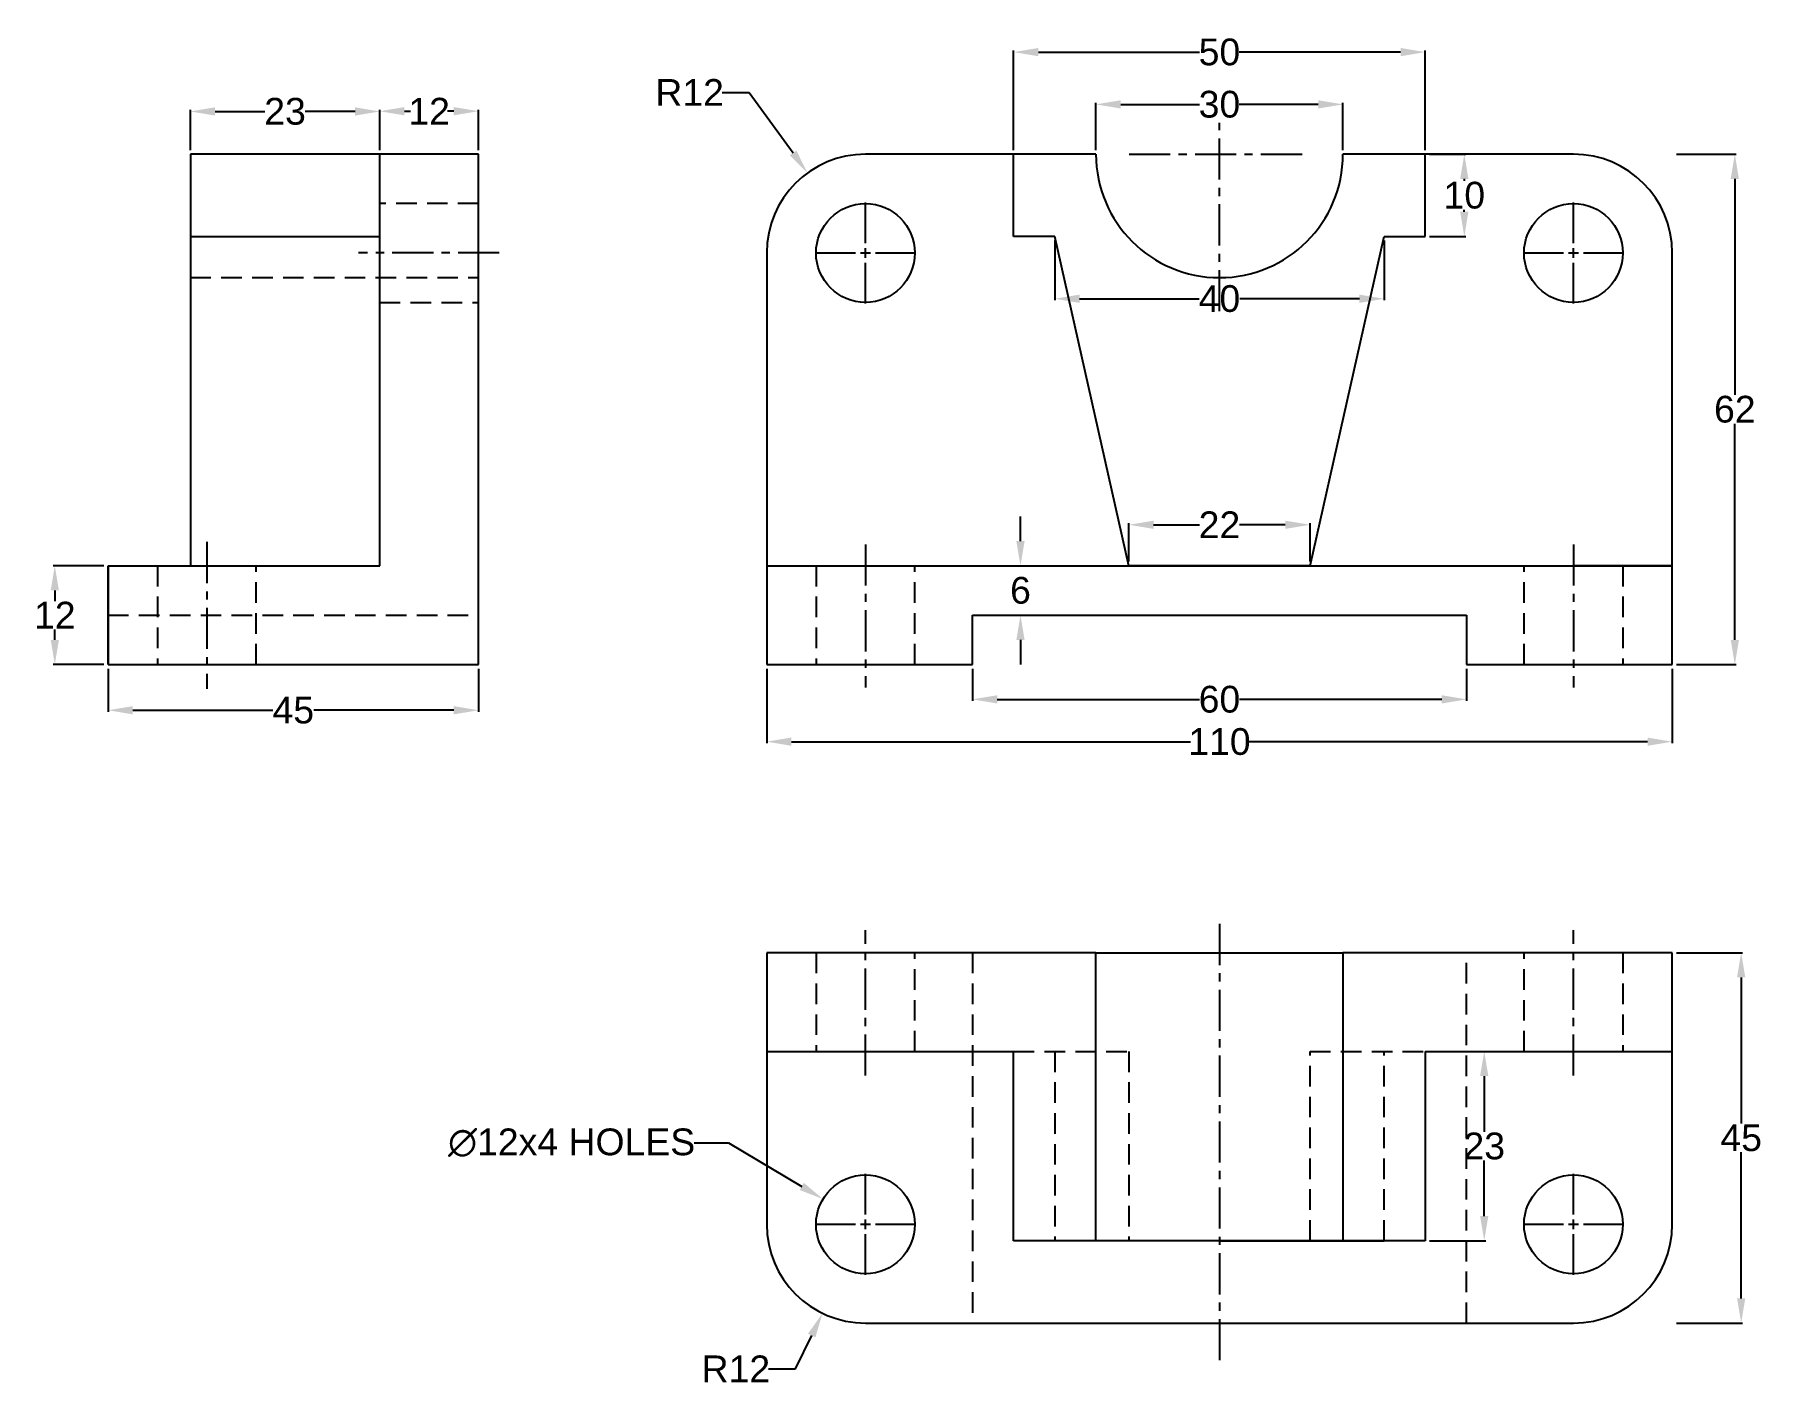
# Model space of a CAD drawing. Header units: inches. Extents: x 9 to 218, y 9 to 173.
import ezdxf

# ---------------------------------------------------------------- set-up
doc = ezdxf.new("R2010")
doc.units = ezdxf.units.IN
doc.header["$MEASUREMENT"] = 0
doc.linetypes.add('CENTER', pattern=[2, 1.25, -0.25, 0.25, -0.25])
doc.linetypes.add('HIDDEN', pattern=[0.375, 0.25, -0.125])
for name, color, linetype in [('centre', 161, 'CENTER'), ('dim', 132, 'Continuous'), ('hidden', 241, 'HIDDEN')]:
    doc.layers.add(name, color=color, linetype=linetype)
doc.styles.get("Standard").update_dxf_attribs({"font": 'arial.ttf'})
doc.dimstyles.get("Standard").update_dxf_attribs({"dimtxt": 3.25, "dimasz": 3, "dimexe": 0.18, "dimexo": 0.5, "dimgap": 0.09, "dimtad": 0, "dimtih": 1, "dimtoh": 1, "dimdec": 0, "dimzin": 0, "dimdsep": 46, "dimtxsty": 'Standard', "dimcen": 0.09, "dimclrt": 31, "dimadec": 0, "dimazin": 0, "dimtfac": 1, "dimtdec": 0, "dimtofl": 0, "dimtmove": 0, "dimatfit": 3, "dimfxl": 1, "dimtolj": 1, "dimtzin": 0, "dimarcsym": 0})

# ---------------------------------------------------------------- blocks, each defined once
blk = doc.blocks.new('*U3')
at = {"layer": 'centre', "color": 0, "ltscale": 4, "transparency": 16777216}
for p, q in [((0, 1.2), (0, 6.12)), ((-6.12, 0), (-1.2, 0)), ((1.2, 0), (6.12, 0)), ((0, -6.12), (0, -1.2))]:
    blk.add_line(p, q, dxfattribs=at)
at = {"layer": 'centre', "color": 0, "linetype": 'Continuous', "ltscale": 4, "transparency": 16777216}
for p, q in [((-0.6, 0), (0.6, 0)), ((0, -0.6), (0, 0.6))]:
    blk.add_line(p, q, dxfattribs=at)
blk = doc.blocks.new('*U4')
at = {"layer": 'centre', "color": 0, "ltscale": 4, "transparency": 16777216}
for p, q in [((0, 1.2), (0, 6.12)), ((-6.12, 0), (-1.2, 0)), ((1.2, 0), (6.12, 0)), ((0, -6.12), (0, -1.2))]:
    blk.add_line(p, q, dxfattribs=at)
at = {"layer": 'centre', "color": 0, "linetype": 'Continuous', "ltscale": 4, "transparency": 16777216}
for p, q in [((-0.6, 0), (0.6, 0)), ((0, -0.6), (0, 0.6))]:
    blk.add_line(p, q, dxfattribs=at)
blk = doc.blocks.new('*U5')
at = {"layer": 'centre', "color": 0, "ltscale": 4, "transparency": 16777216}
for p, q in [((0, 1.2), (0, 6.12)), ((-6.12, 0), (-1.2, 0)), ((1.2, 0), (6.12, 0)), ((0, -6.12), (0, -1.2))]:
    blk.add_line(p, q, dxfattribs=at)
at = {"layer": 'centre', "color": 0, "linetype": 'Continuous', "ltscale": 4, "transparency": 16777216}
for p, q in [((-0.6, 0), (0.6, 0)), ((0, -0.6), (0, 0.6))]:
    blk.add_line(p, q, dxfattribs=at)
blk = doc.blocks.new('*U6')
at = {"layer": 'centre', "color": 0, "ltscale": 4, "transparency": 16777216}
for p, q in [((0, 1.2), (0, 6.12)), ((-6.12, 0), (-1.2, 0)), ((1.2, 0), (6.12, 0)), ((0, -6.12), (0, -1.2))]:
    blk.add_line(p, q, dxfattribs=at)
at = {"layer": 'centre', "color": 0, "linetype": 'Continuous', "ltscale": 4, "transparency": 16777216}
for p, q in [((-0.6, 0), (0.6, 0)), ((0, -0.6), (0, 0.6))]:
    blk.add_line(p, q, dxfattribs=at)
blk = doc.blocks.new('*D7')
at = {"layer": 'Defpoints', "color": 0, "transparency": 16777216}
for p in [(122.64, 96.92), (182.64, 96.92), (182.64, 92.69)]:
    blk.add_point(p, dxfattribs=at)
at = {"layer": 'dim', "color": 0, "lineweight": -2, "transparency": 16777216}
for p, q in [((122.64, 96.42), (122.64, 92.51)), ((182.64, 96.42), (182.64, 92.51)), ((125.64, 92.69), (150.22, 92.69)), ((179.64, 92.69), (155.06, 92.69))]:
    blk.add_line(p, q, dxfattribs=at)
at = {"layer": 'dim', "color": 0, "transparency": 16777216}
for points in [[(125.64, 93.19), (125.64, 92.19), (122.64, 92.69)], [(179.64, 93.19), (179.64, 92.19), (182.64, 92.69)]]:
    blk.add_solid(points, dxfattribs=at)
at = {"layer": 'dim', "color": 31, "transparency": 16777216, "insert": (152.64, 92.69), "char_height": 3.25, "attachment_point": 5}
blk.add_mtext('\\A1;60', dxfattribs=at)
blk = doc.blocks.new('*D8')
at = {"layer": 'Defpoints', "color": 0, "transparency": 16777216}
for p in [(97.64, 96.92), (207.64, 96.92), (207.64, 87.55)]:
    blk.add_point(p, dxfattribs=at)
at = {"layer": 'dim', "color": 0, "lineweight": -2, "transparency": 16777216}
for p, q in [((97.64, 96.42), (97.64, 87.37)), ((207.64, 96.42), (207.64, 87.37)), ((100.64, 87.55), (149.12, 87.55)), ((204.64, 87.55), (156.16, 87.55))]:
    blk.add_line(p, q, dxfattribs=at)
at = {"layer": 'dim', "color": 0, "transparency": 16777216}
for points in [[(100.64, 88.05), (100.64, 87.05), (97.64, 87.55)], [(204.64, 88.05), (204.64, 87.05), (207.64, 87.55)]]:
    blk.add_solid(points, dxfattribs=at)
at = {"layer": 'dim', "color": 31, "transparency": 16777216, "insert": (152.64, 87.55), "char_height": 3.25, "attachment_point": 5}
blk.add_mtext('\\A1;110', dxfattribs=at)
blk = doc.blocks.new('*D9')
at = {"layer": 'Defpoints', "color": 0, "transparency": 16777216}
for p in [(207.64, 158.92), (215.24, 158.92), (207.64, 96.92)]:
    blk.add_point(p, dxfattribs=at)
at = {"layer": 'dim', "color": 0, "lineweight": -2, "transparency": 16777216}
for p, q in [((208.14, 158.92), (215.42, 158.92)), ((215.24, 155.92), (215.24, 129.67)), ((215.24, 99.92), (215.24, 126.17)), ((208.14, 96.92), (215.42, 96.92))]:
    blk.add_line(p, q, dxfattribs=at)
at = {"layer": 'dim', "color": 0, "transparency": 16777216}
for points in [[(214.74, 155.92), (215.74, 155.92), (215.24, 158.92)], [(214.74, 99.92), (215.74, 99.92), (215.24, 96.92)]]:
    blk.add_solid(points, dxfattribs=at)
at = {"layer": 'dim', "color": 31, "transparency": 16777216, "insert": (215.24, 127.92), "char_height": 3.25, "attachment_point": 5}
blk.add_mtext('\\A1;62', dxfattribs=at)
blk = doc.blocks.new('*D10')
at = {"layer": 'Defpoints', "color": 0, "transparency": 16777216}
for p in [(163.64, 113.9), (141.64, 108.92), (163.64, 108.92)]:
    blk.add_point(p, dxfattribs=at)
at = {"layer": 'dim', "color": 0, "lineweight": -2, "transparency": 16777216}
for p, q in [((141.64, 109.42), (141.64, 114.08)), ((144.64, 113.9), (150.21, 113.9)), ((160.64, 113.9), (155.07, 113.9)), ((163.64, 109.42), (163.64, 114.08))]:
    blk.add_line(p, q, dxfattribs=at)
at = {"layer": 'dim', "color": 0, "transparency": 16777216}
for points in [[(144.64, 114.4), (144.64, 113.4), (141.64, 113.9)], [(160.64, 114.4), (160.64, 113.4), (163.64, 113.9)]]:
    blk.add_solid(points, dxfattribs=at)
at = {"layer": 'dim', "color": 31, "transparency": 16777216, "insert": (152.64, 113.9), "char_height": 3.25, "attachment_point": 5}
blk.add_mtext('\\A1;22', dxfattribs=at)
blk = doc.blocks.new('*D11')
at = {"layer": 'Defpoints', "color": 0, "transparency": 16777216}
for p in [(132.64, 148.92), (172.64, 148.92), (172.64, 141.36)]:
    blk.add_point(p, dxfattribs=at)
at = {"layer": 'dim', "color": 0, "lineweight": -2, "transparency": 16777216}
for p, q in [((132.64, 148.42), (132.64, 141.18)), ((172.64, 148.42), (172.64, 141.18)), ((135.64, 141.36), (150.16, 141.36)), ((169.64, 141.36), (155.12, 141.36))]:
    blk.add_line(p, q, dxfattribs=at)
at = {"layer": 'dim', "color": 0, "transparency": 16777216}
for points in [[(135.64, 141.86), (135.64, 140.86), (132.64, 141.36)], [(169.64, 141.86), (169.64, 140.86), (172.64, 141.36)]]:
    blk.add_solid(points, dxfattribs=at)
at = {"layer": 'dim', "color": 31, "transparency": 16777216, "insert": (152.64, 141.36), "char_height": 3.25, "attachment_point": 5}
blk.add_mtext('\\A1;40', dxfattribs=at)
blk = doc.blocks.new('*D12')
at = {"layer": 'Defpoints', "color": 0, "transparency": 16777216}
for p in [(177.64, 158.92), (177.64, 148.92), (182.38, 148.92)]:
    blk.add_point(p, dxfattribs=at)
at = {"layer": 'dim', "color": 0, "lineweight": -2, "transparency": 16777216}
for p, q in [((178.14, 158.92), (182.56, 158.92)), ((182.38, 155.92), (182.38, 155.67)), ((182.38, 151.92), (182.38, 152.17)), ((178.14, 148.92), (182.56, 148.92))]:
    blk.add_line(p, q, dxfattribs=at)
at = {"layer": 'dim', "color": 0, "transparency": 16777216}
for points in [[(181.88, 155.92), (182.88, 155.92), (182.38, 158.92)], [(181.88, 151.92), (182.88, 151.92), (182.38, 148.92)]]:
    blk.add_solid(points, dxfattribs=at)
at = {"layer": 'dim', "color": 31, "transparency": 16777216, "insert": (182.38, 153.92), "char_height": 3.25, "attachment_point": 5}
blk.add_mtext('\\A1;10', dxfattribs=at)
blk = doc.blocks.new('*D13')
at = {"layer": 'Defpoints', "color": 0, "transparency": 16777216}
for p in [(207.64, 61.92), (207.64, 16.92), (216.01, 16.92)]:
    blk.add_point(p, dxfattribs=at)
at = {"layer": 'dim', "color": 0, "lineweight": -2, "transparency": 16777216}
for p, q in [((208.14, 61.92), (216.19, 61.92)), ((216.01, 58.92), (216.01, 41.16)), ((216.01, 19.92), (216.01, 37.67)), ((208.14, 16.92), (216.19, 16.92))]:
    blk.add_line(p, q, dxfattribs=at)
at = {"layer": 'dim', "color": 0, "transparency": 16777216}
for points in [[(215.51, 58.92), (216.51, 58.92), (216.01, 61.92)], [(215.51, 19.92), (216.51, 19.92), (216.01, 16.92)]]:
    blk.add_solid(points, dxfattribs=at)
at = {"layer": 'dim', "color": 31, "transparency": 16777216, "insert": (216.01, 39.42), "char_height": 3.25, "attachment_point": 5}
blk.add_mtext('\\A1;45', dxfattribs=at)
blk = doc.blocks.new('*D14')
at = {"layer": 'Defpoints', "color": 0, "transparency": 16777216}
for p in [(50.64, 164.11), (27.64, 158.92), (50.64, 158.92)]:
    blk.add_point(p, dxfattribs=at)
at = {"layer": 'dim', "color": 0, "lineweight": -2, "transparency": 16777216}
for p, q in [((27.64, 159.42), (27.64, 164.29)), ((30.64, 164.11), (36.69, 164.11)), ((47.64, 164.11), (41.58, 164.11)), ((50.64, 159.42), (50.64, 164.29))]:
    blk.add_line(p, q, dxfattribs=at)
at = {"layer": 'dim', "color": 0, "transparency": 16777216}
for points in [[(30.64, 164.61), (30.64, 163.61), (27.64, 164.11)], [(47.64, 164.61), (47.64, 163.61), (50.64, 164.11)]]:
    blk.add_solid(points, dxfattribs=at)
at = {"layer": 'dim', "color": 31, "transparency": 16777216, "insert": (39.14, 164.11), "char_height": 3.25, "attachment_point": 5}
blk.add_mtext('\\A1;23', dxfattribs=at)
blk = doc.blocks.new('*D16')
at = {"layer": 'Defpoints', "color": 0, "transparency": 16777216}
for p in [(50.64, 164.14), (50.64, 158.92), (62.64, 158.92)]:
    blk.add_point(p, dxfattribs=at)
at = {"layer": 'dim', "color": 0, "lineweight": -2, "transparency": 16777216}
for p, q in [((50.64, 159.42), (50.64, 164.32)), ((53.64, 164.14), (54.39, 164.14)), ((59.64, 164.14), (58.89, 164.14)), ((62.64, 159.42), (62.64, 164.32))]:
    blk.add_line(p, q, dxfattribs=at)
at = {"layer": 'dim', "color": 0, "transparency": 16777216}
for points in [[(53.64, 164.64), (53.64, 163.64), (50.64, 164.14)], [(59.64, 164.64), (59.64, 163.64), (62.64, 164.14)]]:
    blk.add_solid(points, dxfattribs=at)
at = {"layer": 'dim', "color": 31, "transparency": 16777216, "insert": (56.64, 164.14), "char_height": 3.25, "attachment_point": 5}
blk.add_mtext('\\A1;12', dxfattribs=at)
blk = doc.blocks.new('*D18')
at = {"layer": 'Defpoints', "color": 0, "transparency": 16777216}
for p in [(122.64, 108.92), (128.47, 108.92), (122.64, 102.92)]:
    blk.add_point(p, dxfattribs=at)
at = {"layer": 'dim', "color": 0, "lineweight": -2, "transparency": 16777216}
for p, q in [((128.47, 111.92), (128.47, 114.92)), ((123.14, 108.92), (128.65, 108.92)), ((123.14, 102.92), (128.65, 102.92)), ((128.47, 99.92), (128.47, 96.92))]:
    blk.add_line(p, q, dxfattribs=at)
at = {"layer": 'dim', "color": 0, "transparency": 16777216}
for points in [[(127.97, 111.92), (128.97, 111.92), (128.47, 108.92)], [(127.97, 99.92), (128.97, 99.92), (128.47, 102.92)]]:
    blk.add_solid(points, dxfattribs=at)
at = {"layer": 'dim', "color": 31, "transparency": 16777216, "insert": (128.47, 105.92), "char_height": 3.25, "attachment_point": 5}
blk.add_mtext('\\A1;6', dxfattribs=at)
blk = doc.blocks.new('*D19')
at = {"layer": 'Defpoints', "color": 0, "transparency": 16777216}
for p in [(167.64, 164.97), (137.64, 158.92), (167.64, 158.92)]:
    blk.add_point(p, dxfattribs=at)
at = {"layer": 'dim', "color": 0, "lineweight": -2, "transparency": 16777216}
for p, q in [((137.64, 159.42), (137.64, 165.15)), ((140.64, 164.97), (150.23, 164.97)), ((164.64, 164.97), (155.05, 164.97)), ((167.64, 159.42), (167.64, 165.15))]:
    blk.add_line(p, q, dxfattribs=at)
at = {"layer": 'dim', "color": 0, "transparency": 16777216}
for points in [[(140.64, 165.47), (140.64, 164.47), (137.64, 164.97)], [(164.64, 165.47), (164.64, 164.47), (167.64, 164.97)]]:
    blk.add_solid(points, dxfattribs=at)
at = {"layer": 'dim', "color": 31, "transparency": 16777216, "insert": (152.64, 164.97), "char_height": 3.25, "attachment_point": 5}
blk.add_mtext('\\A1;30', dxfattribs=at)
blk = doc.blocks.new('*D20')
at = {"layer": 'Defpoints', "color": 0, "transparency": 16777216}
for p in [(177.64, 171.32), (127.64, 158.92), (177.64, 158.92)]:
    blk.add_point(p, dxfattribs=at)
at = {"layer": 'dim', "color": 0, "lineweight": -2, "transparency": 16777216}
for p, q in [((127.64, 159.42), (127.64, 171.5)), ((130.64, 171.32), (150.23, 171.32)), ((174.64, 171.32), (155.05, 171.32)), ((177.64, 159.42), (177.64, 171.5))]:
    blk.add_line(p, q, dxfattribs=at)
at = {"layer": 'dim', "color": 0, "transparency": 16777216}
for points in [[(130.64, 171.82), (130.64, 170.82), (127.64, 171.32)], [(174.64, 171.82), (174.64, 170.82), (177.64, 171.32)]]:
    blk.add_solid(points, dxfattribs=at)
at = {"layer": 'dim', "color": 31, "transparency": 16777216, "insert": (152.64, 171.32), "char_height": 3.25, "attachment_point": 5}
blk.add_mtext('\\A1;50', dxfattribs=at)
blk = doc.blocks.new('*D21')
at = {"layer": 'Defpoints', "color": 0, "transparency": 16777216}
for p in [(17.64, 96.92), (62.64, 96.92), (62.64, 91.37)]:
    blk.add_point(p, dxfattribs=at)
at = {"layer": 'dim', "color": 0, "lineweight": -2, "transparency": 16777216}
for p, q in [((17.64, 96.42), (17.64, 91.19)), ((62.64, 96.42), (62.64, 91.19)), ((20.64, 91.37), (37.64, 91.37)), ((59.64, 91.37), (42.63, 91.37))]:
    blk.add_line(p, q, dxfattribs=at)
at = {"layer": 'dim', "color": 0, "transparency": 16777216}
for points in [[(20.64, 91.87), (20.64, 90.87), (17.64, 91.37)], [(59.64, 91.87), (59.64, 90.87), (62.64, 91.37)]]:
    blk.add_solid(points, dxfattribs=at)
at = {"layer": 'dim', "color": 31, "transparency": 16777216, "insert": (40.14, 91.37), "char_height": 3.25, "attachment_point": 5}
blk.add_mtext('\\A1;45', dxfattribs=at)
blk = doc.blocks.new('*D22')
at = {"layer": 'Defpoints', "color": 0, "transparency": 16777216}
for p in [(11.17, 108.92), (17.64, 108.92), (17.64, 96.92)]:
    blk.add_point(p, dxfattribs=at)
at = {"layer": 'dim', "color": 0, "lineweight": -2, "transparency": 16777216}
for p, q in [((17.14, 108.92), (10.99, 108.92)), ((11.17, 105.92), (11.17, 104.64)), ((11.17, 99.92), (11.17, 101.19)), ((17.14, 96.92), (10.99, 96.92))]:
    blk.add_line(p, q, dxfattribs=at)
at = {"layer": 'dim', "color": 0, "transparency": 16777216}
for points in [[(10.67, 105.92), (11.67, 105.92), (11.17, 108.92)], [(10.67, 99.92), (11.67, 99.92), (11.17, 96.92)]]:
    blk.add_solid(points, dxfattribs=at)
at = {"layer": 'dim', "color": 31, "transparency": 16777216, "insert": (11.17, 102.92), "char_height": 3.25, "attachment_point": 5}
blk.add_mtext('\\A1;12', dxfattribs=at)
blk = doc.blocks.new('*D23')
at = {"layer": 'Defpoints', "color": 0, "transparency": 16777216}
for p in [(102.6, 156.64), (109.64, 146.92)]:
    blk.add_point(p, dxfattribs=at)
at = {"layer": 'dim', "color": 0, "lineweight": -2, "transparency": 16777216}
for p, q in [((92.24, 166.42), (95.53, 166.42)), ((95.53, 166.42), (100.85, 159.07)), ((109.55, 146.92), (109.73, 146.92)), ((109.64, 146.83), (109.64, 147.01))]:
    blk.add_line(p, q, dxfattribs=at)
at = {"layer": 'dim', "color": 0, "transparency": 16777216}
blk.add_solid([(101.25, 159.36), (100.44, 158.78), (102.6, 156.64)], dxfattribs=at)
at = {"layer": 'dim', "color": 31, "transparency": 16777216, "insert": (88.28, 166.42), "char_height": 3.25, "attachment_point": 5}
blk.add_mtext('\\A1;R12', dxfattribs=at)
blk = doc.blocks.new('*D24')
at = {"layer": 'Defpoints', "color": 0, "transparency": 16777216}
for p in [(109.64, 28.92), (104.42, 18.11)]:
    blk.add_point(p, dxfattribs=at)
at = {"layer": 'dim', "color": 0, "lineweight": -2, "transparency": 16777216}
for p, q in [((109.55, 28.92), (109.73, 28.92)), ((109.64, 28.83), (109.64, 29.01)), ((101.15, 11.36), (103.11, 15.41)), ((97.85, 11.36), (101.15, 11.36))]:
    blk.add_line(p, q, dxfattribs=at)
at = {"layer": 'dim', "color": 0, "transparency": 16777216}
blk.add_solid([(102.66, 15.63), (103.56, 15.19), (104.42, 18.11)], dxfattribs=at)
at = {"layer": 'dim', "color": 31, "transparency": 16777216, "insert": (93.9, 11.36), "char_height": 3.25, "attachment_point": 5}
blk.add_mtext('\\A1;R12', dxfattribs=at)
blk = doc.blocks.new('*D25')
at = {"layer": 'Defpoints', "color": 0, "transparency": 16777216}
for p in [(104.48, 31.99), (114.79, 25.85)]:
    blk.add_point(p, dxfattribs=at)
at = {"layer": 'dim', "color": 0, "lineweight": -2, "transparency": 16777216}
for p, q in [((88.85, 38.83), (92.99, 38.83)), ((92.99, 38.83), (101.9, 33.52)), ((109.55, 28.92), (109.73, 28.92)), ((109.64, 28.83), (109.64, 29.01))]:
    blk.add_line(p, q, dxfattribs=at)
at = {"layer": 'dim', "color": 0, "transparency": 16777216}
blk.add_solid([(102.16, 33.95), (101.65, 33.09), (104.48, 31.99)], dxfattribs=at)
at = {"layer": 'dim', "color": 31, "transparency": 16777216, "insert": (73.95, 38.83), "char_height": 3.25, "attachment_point": 5}
blk.add_mtext('\\A1;∅12x4 HOLES', dxfattribs=at)
blk = doc.blocks.new('*D26')
at = {"layer": 'Defpoints', "color": 0, "transparency": 16777216}
for p in [(177.64, 49.92), (177.64, 26.92), (184.8, 26.92)]:
    blk.add_point(p, dxfattribs=at)
at = {"layer": 'dim', "color": 0, "lineweight": -2, "transparency": 16777216}
for p, q in [((178.14, 49.92), (184.98, 49.92)), ((184.8, 46.92), (184.8, 40.17)), ((184.8, 29.92), (184.8, 36.67)), ((178.14, 26.92), (184.98, 26.92))]:
    blk.add_line(p, q, dxfattribs=at)
at = {"layer": 'dim', "color": 0, "transparency": 16777216}
for points in [[(184.3, 46.92), (185.3, 46.92), (184.8, 49.92)], [(184.3, 29.92), (185.3, 29.92), (184.8, 26.92)]]:
    blk.add_solid(points, dxfattribs=at)
at = {"layer": 'dim', "color": 31, "transparency": 16777216, "insert": (184.8, 38.42), "char_height": 3.25, "attachment_point": 5}
blk.add_mtext('\\A1;23', dxfattribs=at)

msp = doc.modelspace()

# ---------------------------------------------------------------- linework, layer by layer
for p, q in [((50.64, 158.92), (27.64, 158.92)), ((27.64, 158.92), (27.64, 108.92)), ((62.64, 158.92), (50.64, 158.92)), ((50.64, 108.92), (50.64, 158.92)), ((62.64, 96.92), (62.64, 158.92)), ((137.64, 158.92), (109.64, 158.92)), ((127.64, 148.92), (127.64, 158.92)), ((195.64, 158.92), (167.64, 158.92)), ((177.64, 148.92), (177.64, 158.92)), ((27.64, 148.92), (50.64, 148.92)), ((97.64, 146.92), (97.64, 96.92)), ((132.64, 148.92), (127.64, 148.92)), ((141.64, 108.92), (132.64, 148.92)), ((163.64, 108.92), (172.64, 148.92)), ((172.64, 148.92), (177.64, 148.92)), ((207.64, 96.92), (207.64, 146.92)), ((17.64, 108.92), (17.64, 96.92)), ((17.64, 96.92), (17.64, 108.92)), ((17.64, 108.92), (50.64, 108.92)), ((97.64, 108.92), (207.64, 108.92)), ((163.64, 108.92), (141.64, 108.92)), ((152.64, 108.92), (163.64, 108.92)), ((207.64, 108.92), (195.64, 108.92)), ((122.64, 96.92), (122.64, 102.92)), ((122.64, 102.92), (182.64, 102.92)), ((182.64, 102.92), (182.64, 96.92)), ((17.64, 96.92), (62.64, 96.92)), ((29.64, 96.92), (35.64, 96.92)), ((97.64, 96.92), (122.64, 96.92)), ((182.64, 96.92), (207.64, 96.92)), ((97.64, 61.92), (97.64, 28.92)), ((97.64, 61.92), (97.64, 49.92)), ((137.64, 61.92), (97.64, 61.92)), ((137.64, 26.92), (137.64, 61.92)), ((137.64, 61.92), (167.64, 61.92)), ((207.64, 61.92), (167.64, 61.92)), ((167.64, 61.92), (167.64, 26.92)), ((207.64, 28.92), (207.64, 61.92)), ((97.64, 49.92), (127.64, 49.92)), ((97.64, 49.92), (109.64, 49.92)), ((127.64, 26.92), (127.64, 49.92)), ((177.64, 49.92), (177.64, 26.92)), ((177.64, 49.92), (207.64, 49.92)), ((137.64, 26.92), (127.64, 26.92)), ((167.64, 26.92), (137.64, 26.92)), ((152.64, 26.92), (163.64, 26.92)), ((152.64, 26.92), (172.64, 26.92)), ((177.64, 26.92), (167.64, 26.92)), ((109.64, 16.92), (195.64, 16.92))]:
    msp.add_line(p, q)
for centre in [(109.64, 146.92), (195.64, 146.92), (109.64, 28.92), (195.64, 28.92)]:
    msp.add_circle(centre, 6)
for centre, radius, start, end in [((109.64, 146.92), 12, 90, 180), ((152.64, 158.92), 15, 180, 0), ((195.64, 146.92), 12, 0, 90), ((109.64, 28.92), 12, 180, 270), ((195.64, 28.92), 12, 270, 0)]:
    msp.add_arc(centre, radius, start, end)
at = {"layer": 'centre', "ltscale": 4}
for p, q in [((152.64, 139.83), (152.64, 162.74)), ((141.67, 158.92), (163.11, 158.92)), ((65.16, 146.92), (48.07, 146.92)), ((29.64, 111.81), (29.64, 93.99)), ((109.64, 111.52), (109.64, 94.14)), ((195.64, 111.52), (195.64, 94.14)), ((152.64, 65.41), (152.64, 12.24)), ((109.64, 46.99), (109.64, 64.66)), ((195.64, 46.99), (195.64, 64.66))]:
    msp.add_line(p, q, dxfattribs=at)
at = {"layer": 'hidden', "ltscale": 10}
for p, q in [((62.64, 152.92), (50.64, 152.92)), ((27.64, 143.92), (62.64, 143.92)), ((50.64, 140.92), (62.64, 140.92)), ((23.64, 108.92), (23.64, 96.92)), ((35.64, 96.92), (35.64, 108.92)), ((103.64, 108.92), (103.64, 96.92)), ((115.64, 96.92), (115.64, 108.92)), ((189.64, 96.92), (189.64, 108.92)), ((201.64, 108.92), (201.64, 96.92)), ((17.64, 102.92), (62.64, 102.92)), ((103.64, 61.92), (103.64, 49.92)), ((115.64, 49.92), (115.64, 61.92)), ((122.64, 61.92), (122.64, 16.92)), ((182.64, 16.92), (182.64, 61.92)), ((189.64, 49.92), (189.64, 61.92)), ((201.64, 61.92), (201.64, 49.92)), ((127.64, 49.92), (141.64, 49.92)), ((132.64, 49.92), (132.64, 26.92)), ((141.64, 49.92), (141.64, 26.92)), ((163.64, 26.92), (163.64, 49.92)), ((163.64, 49.92), (177.64, 49.92)), ((172.64, 26.92), (172.64, 49.92))]:
    msp.add_line(p, q, dxfattribs=at)

# ---------------------------------------------------------------- block references
at = {"layer": 'centre', "ltscale": 4}
for name, p in [('*U4', (109.64, 146.92)), ('*U3', (195.64, 146.92)), ('*U6', (109.64, 28.92)), ('*U5', (195.64, 28.92))]:
    msp.add_blockref(name, p, dxfattribs=at)

# ---------------------------------------------------------------- dimensions: what is measured, and where the dimension line sits
at = {"layer": 'dim'}
for base, p1, p2, picture, middle in [((177.64, 171.32), (127.64, 158.92), (177.64, 158.92), '*D20', (152.64, 171.32)), ((50.64, 164.11), (27.64, 158.92), (50.64, 158.92), '*D14', (39.14, 164.11)), ((50.64, 164.14), (62.64, 158.92), (50.64, 158.92), '*D16', (56.64, 164.14)), ((167.64, 164.97), (137.64, 158.92), (167.64, 158.92), '*D19', (152.64, 164.97)), ((172.64, 141.36), (132.64, 148.92), (172.64, 148.92), '*D11', (152.64, 141.36)), ((163.64, 113.9), (141.64, 108.92), (163.64, 108.92), '*D10', (152.64, 113.9)), ((62.64, 91.37), (17.64, 96.92), (62.64, 96.92), '*D21', (40.14, 91.37)), ((207.64, 87.55), (97.64, 96.92), (207.64, 96.92), '*D8', (152.64, 87.55)), ((182.64, 92.69), (122.64, 96.92), (182.64, 96.92), '*D7', (152.64, 92.69))]:
    dim = msp.add_linear_dim(base=base, p1=p1, p2=p2, dimstyle='Standard', dxfattribs=at)
    dim.commit()
    dim.dimension.update_dxf_attribs({"geometry": picture, "text_midpoint": middle})
for center, mpoint, picture, middle in [((109.64, 146.92), (102.6, 156.64), '*D23', (88.28, 166.42)), ((109.64, 28.92), (104.42, 18.11), '*D24', (93.9, 11.36))]:
    dim = msp.add_radius_dim(center=center, mpoint=mpoint, dimstyle='Standard', dxfattribs=at)
    dim.commit()
    dim.dimension.update_dxf_attribs({"geometry": picture, "text_midpoint": middle, "dimtype": 164})
for base, p1, p2, picture, middle in [((182.38, 148.92), (177.64, 158.92), (177.64, 148.92), '*D12', (182.38, 153.92)), ((215.24, 158.92), (207.64, 96.92), (207.64, 158.92), '*D9', (215.24, 127.92)), ((128.47, 108.92), (122.64, 102.92), (122.64, 108.92), '*D18', (128.47, 105.92)), ((11.17, 108.92), (17.64, 96.92), (17.64, 108.92), '*D22', (11.17, 102.92)), ((216.01, 16.92), (207.64, 61.92), (207.64, 16.92), '*D13', (216.01, 39.42)), ((184.8, 26.92), (177.64, 49.92), (177.64, 26.92), '*D26', (184.8, 38.42))]:
    dim = msp.add_linear_dim(base=base, p1=p1, p2=p2, angle=90, dimstyle='Standard', dxfattribs=at)
    dim.commit()
    dim.dimension.update_dxf_attribs({"geometry": picture, "text_midpoint": middle})
dim = msp.add_diameter_dim_2p(p1=(114.79, 25.85), p2=(104.48, 31.99), text='<>x4 HOLES', dimstyle='Standard', dxfattribs=at)
dim.commit()
dim.dimension.update_dxf_attribs({"geometry": '*D25', "text_midpoint": (73.95, 38.83), "dimtype": 163})

doc.saveas('drawing.dxf')
